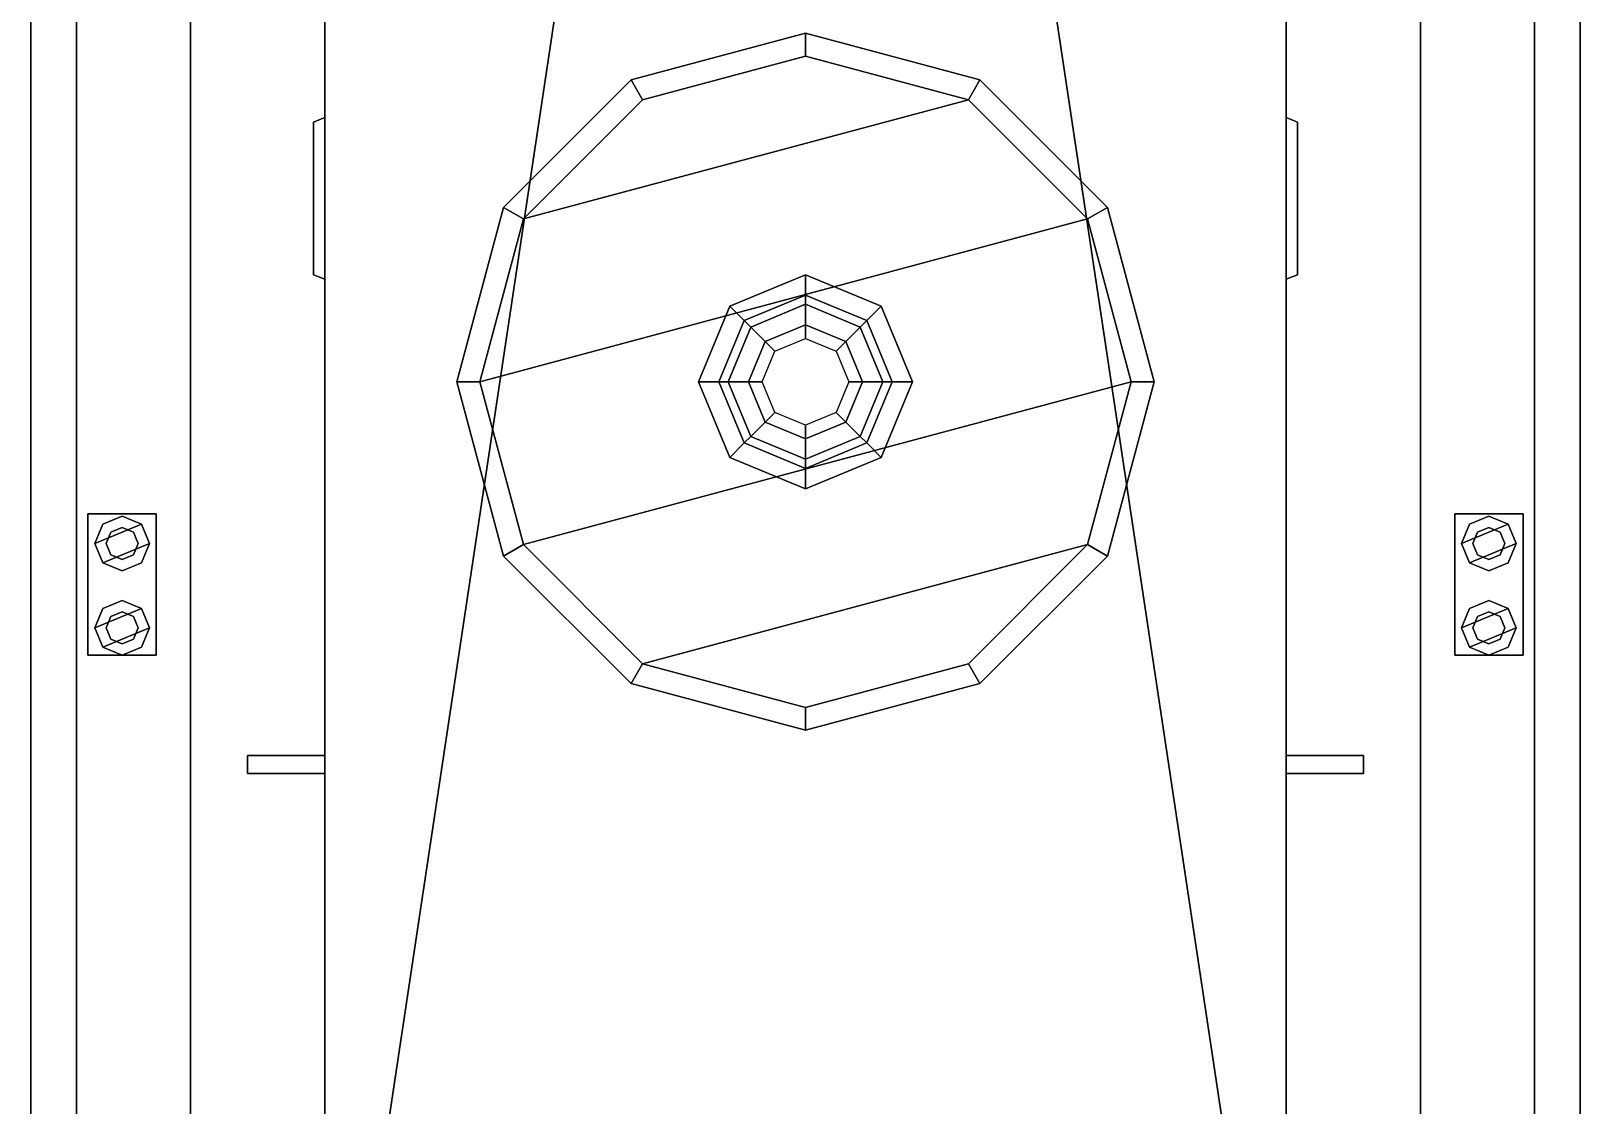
# Model space of a CAD drawing. Extents: x -3.4 to 3.4, y -22.9 to 23.6.
# Drawn here: x -3.4 to 3.4, y -3.71 to 1.01 of the extents above; entities that cross this region are included whole.
import ezdxf

# ---------------------------------------------------------------- set-up
doc = ezdxf.new("R2010")
doc.units = 0
doc.layers.get('0').update_dxf_attribs({"linetype": 'CONTINUOUS'})
doc.layers.add('SUPERSTRUCTURE', color=3, linetype='CONTINUOUS')

msp = doc.modelspace()

# ---------------------------------------------------------------- linework, layer by layer
for points in [[(-2.7, 12.33, -1.51), (-2.7, -7.18, -1.51), (-3.2, -7.19, -1.26), (-3.2, 10.5, -1.26)], [(2.7, 12.33, -1.51), (2.7, -7.18, -1.51), (-2.7, -7.18, -1.51), (-2.7, 12.33, -1.51)], [(3.2, 10.5, -1.26), (3.2, -7.19, -1.26), (2.7, -7.18, -1.51), (2.7, 12.33, -1.51)], [(-3.2, 10.5, 0.58), (-3.2, -8.29, 0.86), (-3.4, -8.29, 0.86), (-3.4, 10.5, 0.58)], [(-3.4, 10.5, 0.78), (-3.4, -8.29, 1.06), (-3.2, -8.29, 1.06), (-3.2, 10.5, 0.78)], [(-3.4, 10.5, 0.58), (-3.4, -8.29, 0.86), (-3.4, -8.29, 1.06), (-3.4, 10.5, 0.78)], [(-3.2, 10.5), (-3.2, -8.29), (-3.2, -8.29, 0.86), (-3.2, 10.5, 0.58)], [(-3.2, 10.5, 0.82), (-3.2, -8.29, 1.1), (-2.11, -8.29, 1.1), (-2.11, 10.5, 0.82)], [(-3.2, -7.19, -1.26), (-3.2, -8.29), (-3.2, 10.5), (-3.2, 10.5, -1.26)], [(-3.2, 10.5, 0.78), (-3.2, -8.29, 1.06), (-3.2, -8.29, 1.1), (-3.2, 10.5, 0.82)], [(2.11, 10.5, 0.82), (2.11, -8.29, 1.1), (3.2, -8.29, 1.1), (3.2, 10.5, 0.82)], [(3.2, -8.29, 0.86), (3.2, -8.29), (3.2, 10.5), (3.2, 10.5, 0.58)], [(3.4, 10.5, 0.58), (3.4, -8.29, 0.86), (3.2, -8.29, 0.86), (3.2, 10.5, 0.58)], [(3.2, 10.5, 0.78), (3.2, -8.29, 1.06), (3.4, -8.29, 1.06), (3.4, 10.5, 0.78)], [(3.2, 10.5), (3.2, -8.29), (3.2, -7.19, -1.26), (3.2, 10.5, -1.26)], [(3.2, 10.5, 0.82), (3.2, -8.29, 1.1), (3.2, -8.29, 1.06), (3.2, 10.5, 0.78)], [(3.4, -8.29, 1.06), (3.4, -8.29, 0.86), (3.4, 10.5, 0.58), (3.4, 10.5, 0.78)], [(0, -0.06, 3), (-0.3323, -0.1977, 3), (-0.2687, -0.2613, 3), (0, -0.15, 3)], [(0, -0.06, 2.97), (-0.3323, -0.1977, 2.97), (-0.3323, -0.1977, 3), (0, -0.06, 3)], [(0.3323, -0.1977, 3), (0, -0.06, 3), (0, -0.15, 3), (0.2687, -0.2613, 3)], [(0.3323, -0.1977, 2.97), (0, -0.06, 2.97), (0, -0.06, 3), (0.3323, -0.1977, 3)], [(-0.3323, -0.1977, 3), (-0.47, -0.53, 3), (-0.38, -0.53, 3), (-0.2687, -0.2613, 3)], [(-0.3323, -0.1977, 2.97), (-0.47, -0.53, 2.97), (-0.47, -0.53, 3), (-0.3323, -0.1977, 3)], [(0, -0.15, 3), (-0.2687, -0.2613, 3), (-0.2404, -0.2896, 3.06), (0, -0.19, 3.06)], [(0, -0.19, 3.06), (-0.2404, -0.2896, 3.06), (-0.1768, -0.3532, 3.06), (0, -0.28, 3.06)], [(0.2687, -0.2613, 3), (0, -0.15, 3), (0, -0.19, 3.06), (0.2404, -0.2896, 3.06)], [(0.2404, -0.2896, 3.06), (0, -0.19, 3.06), (0, -0.28, 3.06), (0.1768, -0.3532, 3.06)], [(0.47, -0.53, 3), (0.3323, -0.1977, 3), (0.2687, -0.2613, 3), (0.38, -0.53, 3)], [(0.47, -0.53, 2.97), (0.3323, -0.1977, 2.97), (0.3323, -0.1977, 3), (0.47, -0.53, 3)], [(-0.2687, -0.2613, 3), (-0.38, -0.53, 3), (-0.34, -0.53, 3.06), (-0.2404, -0.2896, 3.06)], [(0.38, -0.53, 3), (0.2687, -0.2613, 3), (0.2404, -0.2896, 3.06), (0.34, -0.53, 3.06)], [(-0.2404, -0.2896, 3.06), (-0.34, -0.53, 3.06), (-0.25, -0.53, 3.06), (-0.1768, -0.3532, 3.06)], [(0, -0.28, 3.06), (-0.1768, -0.3532, 3.06), (-0.1344, -0.3956, 3.61), (0, -0.34, 3.61)], [(0.1768, -0.3532, 3.06), (0, -0.28, 3.06), (0, -0.34, 3.61), (0.1344, -0.3956, 3.61)], [(0.34, -0.53, 3.06), (0.2404, -0.2896, 3.06), (0.1768, -0.3532, 3.06), (0.25, -0.53, 3.06)], [(-0.1768, -0.3532, 3.06), (-0.25, -0.53, 3.06), (-0.19, -0.53, 3.61), (-0.1344, -0.3956, 3.61)], [(0.25, -0.53, 3.06), (0.1768, -0.3532, 3.06), (0.1344, -0.3956, 3.61), (0.19, -0.53, 3.61)], [(-0.47, -0.53, 3), (-0.3323, -0.8623, 3), (-0.2687, -0.7987, 3), (-0.38, -0.53, 3)], [(-0.47, -0.53, 2.97), (-0.3323, -0.8623, 2.97), (-0.3323, -0.8623, 3), (-0.47, -0.53, 3)], [(-0.38, -0.53, 3), (-0.2687, -0.7987, 3), (-0.2404, -0.7704, 3.06), (-0.34, -0.53, 3.06)], [(-0.34, -0.53, 3.06), (-0.2404, -0.7704, 3.06), (-0.1768, -0.7068, 3.06), (-0.25, -0.53, 3.06)], [(-0.25, -0.53, 3.06), (-0.1768, -0.7068, 3.06), (-0.1344, -0.6644, 3.61), (-0.19, -0.53, 3.61)], [(0.1768, -0.7068, 3.06), (0.25, -0.53, 3.06), (0.19, -0.53, 3.61), (0.1344, -0.6644, 3.61)], [(0.2404, -0.7704, 3.06), (0.34, -0.53, 3.06), (0.25, -0.53, 3.06), (0.1768, -0.7068, 3.06)], [(0.2687, -0.7987, 3), (0.38, -0.53, 3), (0.34, -0.53, 3.06), (0.2404, -0.7704, 3.06)], [(0.3323, -0.8623, 3), (0.47, -0.53, 3), (0.38, -0.53, 3), (0.2687, -0.7987, 3)], [(0.3323, -0.8623, 2.97), (0.47, -0.53, 2.97), (0.47, -0.53, 3), (0.3323, -0.8623, 3)], [(-0.1768, -0.7068, 3.06), (0, -0.78, 3.06), (0, -0.72, 3.61), (-0.1344, -0.6644, 3.61)], [(0, -0.78, 3.06), (0.1768, -0.7068, 3.06), (0.1344, -0.6644, 3.61), (0, -0.72, 3.61)], [(-0.2404, -0.7704, 3.06), (0, -0.87, 3.06), (0, -0.78, 3.06), (-0.1768, -0.7068, 3.06)], [(0, -0.87, 3.06), (0.2404, -0.7704, 3.06), (0.1768, -0.7068, 3.06), (0, -0.78, 3.06)], [(-0.3323, -0.8623, 3), (0, -1, 3), (0, -0.91, 3), (-0.2687, -0.7987, 3)], [(-0.2687, -0.7987, 3), (0, -0.91, 3), (0, -0.87, 3.06), (-0.2404, -0.7704, 3.06)], [(0, -0.91, 3), (0.2687, -0.7987, 3), (0.2404, -0.7704, 3.06), (0, -0.87, 3.06)], [(0, -1, 3), (0.3323, -0.8623, 3), (0.2687, -0.7987, 3), (0, -0.91, 3)], [(-0.3323, -0.8623, 2.97), (0, -1, 2.97), (0, -1, 3), (-0.3323, -0.8623, 3)], [(0, -1, 2.97), (0.3323, -0.8623, 2.97), (0.3323, -0.8623, 3), (0, -1, 3)], [(-3.15, -1.11, 1.02), (-3.15, -1.73, 1.02), (-2.85, -1.73, 1.02), (-2.85, -1.11, 1.02)], [(-3.15, -1.11, 0.99), (-3.15, -1.73, 1), (-3.15, -1.73, 1.02), (-3.15, -1.11, 1.02)], [(-2.85, -1.11, 1.02), (-2.85, -1.11, 0.99), (-3.15, -1.11, 0.99), (-3.15, -1.11, 1.02)], [(-3, -1.12, 1.31), (-3.0849, -1.1551, 1.31), (-3.12, -1.24, 1.31), (-2.9151, -1.1551, 1.31)], [(-2.9151, -1.1551, 1.31), (-3.12, -1.24, 1.31), (-3.0849, -1.3249, 1.31), (-2.88, -1.24, 1.31)], [(-3.0849, -1.1551, 1.26), (-3.12, -1.24, 1.26), (-3.12, -1.24, 1.31), (-3.0849, -1.1551, 1.31)], [(-3, -1.12, 1.26), (-3.0849, -1.1551, 1.26), (-3.0849, -1.1551, 1.31), (-3, -1.12, 1.31)], [(-2.9151, -1.1551, 1.26), (-3, -1.12, 1.26), (-3, -1.12, 1.31), (-2.9151, -1.1551, 1.31)], [(-2.88, -1.24, 1.26), (-2.9151, -1.1551, 1.26), (-2.9151, -1.1551, 1.31), (-2.88, -1.24, 1.31)], [(-2.85, -1.73, 1.02), (-2.85, -1.73, 1), (-2.85, -1.11, 0.99), (-2.85, -1.11, 1.02)], [(3.15, -1.11, 1.02), (3.15, -1.11, 0.99), (2.85, -1.11, 0.99), (2.85, -1.11, 1.02)], [(2.85, -1.11, 0.99), (2.85, -1.73, 1), (2.85, -1.73, 1.02), (2.85, -1.11, 1.02)], [(2.85, -1.11, 1.02), (2.85, -1.73, 1.02), (3.15, -1.73, 1.02), (3.15, -1.11, 1.02)], [(3, -1.12, 1.31), (2.9151, -1.1551, 1.31), (2.88, -1.24, 1.31), (3.0849, -1.1551, 1.31)], [(2.9151, -1.1551, 1.26), (2.88, -1.24, 1.26), (2.88, -1.24, 1.31), (2.9151, -1.1551, 1.31)], [(3.0849, -1.1551, 1.31), (2.88, -1.24, 1.31), (2.9151, -1.3249, 1.31), (3.12, -1.24, 1.31)], [(3, -1.12, 1.26), (2.9151, -1.1551, 1.26), (2.9151, -1.1551, 1.31), (3, -1.12, 1.31)], [(3.0849, -1.1551, 1.26), (3, -1.12, 1.26), (3, -1.12, 1.31), (3.0849, -1.1551, 1.31)], [(3.12, -1.24, 1.26), (3.0849, -1.1551, 1.26), (3.0849, -1.1551, 1.31), (3.12, -1.24, 1.31)], [(3.15, -1.73, 1.02), (3.15, -1.73, 1), (3.15, -1.11, 0.99), (3.15, -1.11, 1.02)], [(-3.0495, -1.1905, 1.02), (-3.07, -1.24, 1.02), (-3.07, -1.24, 1.26), (-3.0495, -1.1905, 1.26)], [(-3, -1.17, 1.02), (-3.0495, -1.1905, 1.02), (-3.0495, -1.1905, 1.26), (-3, -1.17, 1.26)], [(-2.9505, -1.1905, 1.02), (-3, -1.17, 1.02), (-3, -1.17, 1.26), (-2.9505, -1.1905, 1.26)], [(-2.93, -1.24, 1.02), (-2.9505, -1.1905, 1.02), (-2.9505, -1.1905, 1.26), (-2.93, -1.24, 1.26)], [(2.9505, -1.1905, 1.02), (2.93, -1.24, 1.02), (2.93, -1.24, 1.26), (2.9505, -1.1905, 1.26)], [(3, -1.17, 1.02), (2.9505, -1.1905, 1.02), (2.9505, -1.1905, 1.26), (3, -1.17, 1.26)], [(3.0495, -1.1905, 1.02), (3, -1.17, 1.02), (3, -1.17, 1.26), (3.0495, -1.1905, 1.26)], [(3.07, -1.24, 1.02), (3.0495, -1.1905, 1.02), (3.0495, -1.1905, 1.26), (3.07, -1.24, 1.26)], [(-3.12, -1.24, 1.26), (-3.0849, -1.3249, 1.26), (-3.0849, -1.3249, 1.31), (-3.12, -1.24, 1.31)], [(-2.88, -1.24, 1.31), (-3.0849, -1.3249, 1.31), (-3, -1.36, 1.31), (-2.9151, -1.3249, 1.31)], [(-3.07, -1.24, 1.02), (-3.0495, -1.2895, 1.02), (-3.0495, -1.2895, 1.26), (-3.07, -1.24, 1.26)], [(-3.0495, -1.2895, 1.02), (-3, -1.31, 1.02), (-3, -1.31, 1.26), (-3.0495, -1.2895, 1.26)], [(-3, -1.31, 1.02), (-2.9505, -1.2895, 1.02), (-2.9505, -1.2895, 1.26), (-3, -1.31, 1.26)], [(-2.9505, -1.2895, 1.02), (-2.93, -1.24, 1.02), (-2.93, -1.24, 1.26), (-2.9505, -1.2895, 1.26)], [(-2.9151, -1.3249, 1.26), (-2.88, -1.24, 1.26), (-2.88, -1.24, 1.31), (-2.9151, -1.3249, 1.31)], [(2.88, -1.24, 1.26), (2.9151, -1.3249, 1.26), (2.9151, -1.3249, 1.31), (2.88, -1.24, 1.31)], [(3.12, -1.24, 1.31), (2.9151, -1.3249, 1.31), (3, -1.36, 1.31), (3.0849, -1.3249, 1.31)], [(2.93, -1.24, 1.02), (2.9505, -1.2895, 1.02), (2.9505, -1.2895, 1.26), (2.93, -1.24, 1.26)], [(2.9505, -1.2895, 1.02), (3, -1.31, 1.02), (3, -1.31, 1.26), (2.9505, -1.2895, 1.26)], [(3, -1.31, 1.02), (3.0495, -1.2895, 1.02), (3.0495, -1.2895, 1.26), (3, -1.31, 1.26)], [(3.0495, -1.2895, 1.02), (3.07, -1.24, 1.02), (3.07, -1.24, 1.26), (3.0495, -1.2895, 1.26)], [(3.0849, -1.3249, 1.26), (3.12, -1.24, 1.26), (3.12, -1.24, 1.31), (3.0849, -1.3249, 1.31)], [(-3.0849, -1.3249, 1.26), (-3, -1.36, 1.26), (-3, -1.36, 1.31), (-3.0849, -1.3249, 1.31)], [(-3, -1.36, 1.26), (-2.9151, -1.3249, 1.26), (-2.9151, -1.3249, 1.31), (-3, -1.36, 1.31)], [(2.9151, -1.3249, 1.26), (3, -1.36, 1.26), (3, -1.36, 1.31), (2.9151, -1.3249, 1.31)], [(3, -1.36, 1.26), (3.0849, -1.3249, 1.26), (3.0849, -1.3249, 1.31), (3, -1.36, 1.31)], [(-3, -1.49, 1.31), (-3.0849, -1.5251, 1.31), (-3.12, -1.61, 1.31), (-2.9151, -1.5251, 1.31)], [(-3, -1.49, 1.26), (-3.0849, -1.5251, 1.26), (-3.0849, -1.5251, 1.31), (-3, -1.49, 1.31)], [(-2.9151, -1.5251, 1.26), (-3, -1.49, 1.26), (-3, -1.49, 1.31), (-2.9151, -1.5251, 1.31)], [(3, -1.49, 1.31), (2.9151, -1.5251, 1.31), (2.88, -1.61, 1.31), (3.0849, -1.5251, 1.31)], [(3, -1.49, 1.26), (2.9151, -1.5251, 1.26), (2.9151, -1.5251, 1.31), (3, -1.49, 1.31)], [(3.0849, -1.5251, 1.26), (3, -1.49, 1.26), (3, -1.49, 1.31), (3.0849, -1.5251, 1.31)], [(-2.9151, -1.5251, 1.31), (-3.12, -1.61, 1.31), (-3.0849, -1.6949, 1.31), (-2.88, -1.61, 1.31)], [(-3.0849, -1.5251, 1.26), (-3.12, -1.61, 1.26), (-3.12, -1.61, 1.31), (-3.0849, -1.5251, 1.31)], [(-3.0495, -1.5605, 1.02), (-3.07, -1.61, 1.02), (-3.07, -1.61, 1.26), (-3.0495, -1.5605, 1.26)], [(-3, -1.54, 1.02), (-3.0495, -1.5605, 1.02), (-3.0495, -1.5605, 1.26), (-3, -1.54, 1.26)], [(-2.9505, -1.5605, 1.02), (-3, -1.54, 1.02), (-3, -1.54, 1.26), (-2.9505, -1.5605, 1.26)], [(-2.93, -1.61, 1.02), (-2.9505, -1.5605, 1.02), (-2.9505, -1.5605, 1.26), (-2.93, -1.61, 1.26)], [(-2.88, -1.61, 1.26), (-2.9151, -1.5251, 1.26), (-2.9151, -1.5251, 1.31), (-2.88, -1.61, 1.31)], [(2.9151, -1.5251, 1.26), (2.88, -1.61, 1.26), (2.88, -1.61, 1.31), (2.9151, -1.5251, 1.31)], [(3.0849, -1.5251, 1.31), (2.88, -1.61, 1.31), (2.9151, -1.6949, 1.31), (3.12, -1.61, 1.31)], [(2.9505, -1.5605, 1.02), (2.93, -1.61, 1.02), (2.93, -1.61, 1.26), (2.9505, -1.5605, 1.26)], [(3, -1.54, 1.02), (2.9505, -1.5605, 1.02), (2.9505, -1.5605, 1.26), (3, -1.54, 1.26)], [(3.0495, -1.5605, 1.02), (3, -1.54, 1.02), (3, -1.54, 1.26), (3.0495, -1.5605, 1.26)], [(3.07, -1.61, 1.02), (3.0495, -1.5605, 1.02), (3.0495, -1.5605, 1.26), (3.07, -1.61, 1.26)], [(3.12, -1.61, 1.26), (3.0849, -1.5251, 1.26), (3.0849, -1.5251, 1.31), (3.12, -1.61, 1.31)], [(-3.12, -1.61, 1.26), (-3.0849, -1.6949, 1.26), (-3.0849, -1.6949, 1.31), (-3.12, -1.61, 1.31)], [(-2.88, -1.61, 1.31), (-3.0849, -1.6949, 1.31), (-3, -1.73, 1.31), (-2.9151, -1.6949, 1.31)], [(-3.07, -1.61, 1.02), (-3.0495, -1.6595, 1.02), (-3.0495, -1.6595, 1.26), (-3.07, -1.61, 1.26)], [(-2.9505, -1.6595, 1.02), (-2.93, -1.61, 1.02), (-2.93, -1.61, 1.26), (-2.9505, -1.6595, 1.26)], [(-2.9151, -1.6949, 1.26), (-2.88, -1.61, 1.26), (-2.88, -1.61, 1.31), (-2.9151, -1.6949, 1.31)], [(2.88, -1.61, 1.26), (2.9151, -1.6949, 1.26), (2.9151, -1.6949, 1.31), (2.88, -1.61, 1.31)], [(3.12, -1.61, 1.31), (2.9151, -1.6949, 1.31), (3, -1.73, 1.31), (3.0849, -1.6949, 1.31)], [(2.93, -1.61, 1.02), (2.9505, -1.6595, 1.02), (2.9505, -1.6595, 1.26), (2.93, -1.61, 1.26)], [(3.0495, -1.6595, 1.02), (3.07, -1.61, 1.02), (3.07, -1.61, 1.26), (3.0495, -1.6595, 1.26)], [(3.0849, -1.6949, 1.26), (3.12, -1.61, 1.26), (3.12, -1.61, 1.31), (3.0849, -1.6949, 1.31)], [(-3.0849, -1.6949, 1.26), (-3, -1.73, 1.26), (-3, -1.73, 1.31), (-3.0849, -1.6949, 1.31)], [(-3.0495, -1.6595, 1.02), (-3, -1.68, 1.02), (-3, -1.68, 1.26), (-3.0495, -1.6595, 1.26)], [(-3, -1.68, 1.02), (-2.9505, -1.6595, 1.02), (-2.9505, -1.6595, 1.26), (-3, -1.68, 1.26)], [(-3, -1.73, 1.26), (-2.9151, -1.6949, 1.26), (-2.9151, -1.6949, 1.31), (-3, -1.73, 1.31)], [(2.9151, -1.6949, 1.26), (3, -1.73, 1.26), (3, -1.73, 1.31), (2.9151, -1.6949, 1.31)], [(2.9505, -1.6595, 1.02), (3, -1.68, 1.02), (3, -1.68, 1.26), (2.9505, -1.6595, 1.26)], [(3, -1.68, 1.02), (3.0495, -1.6595, 1.02), (3.0495, -1.6595, 1.26), (3, -1.68, 1.26)], [(3, -1.73, 1.26), (3.0849, -1.6949, 1.26), (3.0849, -1.6949, 1.31), (3, -1.73, 1.31)], [(-3.15, -1.73, 1.02), (-3.15, -1.73, 1), (-2.85, -1.73, 1), (-2.85, -1.73, 1.02)], [(2.85, -1.73, 1.02), (2.85, -1.73, 1), (3.15, -1.73, 1), (3.15, -1.73, 1.02)]]:
    msp.add_3dface(points)
at = {"layer": 'SUPERSTRUCTURE'}
for points in [[(-2.11, 6.95, 2.26), (-2.11, 6.24, 2.26), (-2.11, -6.85, 3.04), (-2.11, 10.5, 2.77)], [(-2.11, 6.24, 1.36), (-2.11, 10.5, 0.82), (-2.11, -8.29, 1.1), (-2.11, 0.63, 1.43)], [(2.11, -6.85, 3.04), (2.11, 6.24, 2.26), (2.11, 6.95, 2.26), (2.11, 10.5, 2.77)], [(2.11, 6.95, 1.36), (2.11, 6.24, 1.36), (2.11, -8.29, 1.1), (2.11, 10.5, 0.82)], [(-2.11, 9.01, 2.7932), (-2.11, -5.64, 3.0212), (-0.63, 4.2, 2.868), (-0.63, 5.78, 2.8435)], [(0.63, 4.2, 2.868), (2.11, -5.64, 3.0212), (2.11, 9.01, 2.7932), (0.63, 5.78, 2.8435)], [(-2.11, 6.24, 2.26), (-2.11, 6.24, 1.36), (-2.11, 0.63, 1.43), (-2.11, 0.63, 2.33)], [(-2.11, -6.85, 3.04), (-2.11, 6.24, 2.26), (-2.11, 0.63, 2.33), (-2.11, -6.85, 3.04)], [(2.11, 0.63, 2.33), (2.11, 0.63, 1.43), (2.11, 6.24, 1.36), (2.11, 6.24, 2.26)], [(2.11, -6.85, 3.04), (2.11, 0.63, 2.33), (2.11, 6.24, 2.26), (2.11, -6.85, 3.04)], [(2.11, 0.63, 1.43), (2.11, -8.29, 1.1), (2.11, -8.29, 1.1), (2.11, 6.24, 1.36)], [(-0.63, 4.2, 2.868), (-2.11, -5.64, 3.0212), (2.11, -5.64, 3.0212), (0.63, 4.2, 2.868)], [(0, 1, 2.91), (-0.765, 0.795, 2.91), (-0.765, 0.795, 3.91), (0, 1, 3.91)], [(0, 1, 3.91), (-0.765, 0.795, 3.91), (-0.715, 0.7084, 3.91), (0, 0.9, 3.91)], [(0.765, 0.795, 2.91), (0, 1, 2.91), (0, 1, 3.91), (0.765, 0.795, 3.91)], [(0.765, 0.795, 3.91), (0, 1, 3.91), (0, 0.9, 3.91), (0.715, 0.7084, 3.91)], [(-1.2384, 0.185, 2.97), (0.715, 0.7084, 2.97), (0, 0.9, 2.97), (-0.715, 0.7084, 2.97)], [(-0.715, 0.7084, 2.91), (0, 0.9, 2.91), (0, 0.9, 3.91), (-0.715, 0.7084, 3.91)], [(0, 0.9, 2.91), (0.715, 0.7084, 2.91), (0.715, 0.7084, 3.91), (0, 0.9, 3.91)], [(-0.765, 0.795, 2.91), (-1.325, 0.235, 2.91), (-1.325, 0.235, 3.91), (-0.765, 0.795, 3.91)], [(-0.765, 0.795, 3.91), (-1.325, 0.235, 3.91), (-1.2384, 0.185, 3.91), (-0.715, 0.7084, 3.91)], [(1.325, 0.235, 3.91), (0.765, 0.795, 3.91), (0.715, 0.7084, 3.91), (1.2384, 0.185, 3.91)], [(1.325, 0.235, 2.91), (0.765, 0.795, 2.91), (0.765, 0.795, 3.91), (1.325, 0.235, 3.91)], [(-1.43, -0.53, 2.97), (1.2384, 0.185, 2.97), (0.715, 0.7084, 2.97), (-1.2384, 0.185, 2.97)], [(-1.2384, 0.185, 2.91), (-0.715, 0.7084, 2.91), (-0.715, 0.7084, 3.91), (-1.2384, 0.185, 3.91)], [(0.715, 0.7084, 2.91), (1.2384, 0.185, 2.91), (1.2384, 0.185, 3.91), (0.715, 0.7084, 3.91)], [(-2.16, -0.06, 1.45), (-2.16, 0.61, 1.45), (-2.11, 0.63, 1.43), (-2.11, -0.08, 1.43)], [(-2.11, 0.63, 2.33), (-2.11, 0.63, 1.43), (-2.16, 0.61, 1.45), (-2.16, 0.61, 2.31)], [(-2.11, -0.08, 2.33), (-2.11, 0.63, 2.33), (-2.16, 0.61, 2.31), (-2.16, -0.06, 2.31)], [(-2.11, -6.85, 3.04), (-2.11, -6.85, 3.04), (-2.11, 0.63, 2.33), (-2.11, -0.08, 2.33)], [(-2.11, -0.08, 1.43), (-2.11, 0.63, 1.43), (-2.11, -8.29, 1.1)], [(2.16, 0.61, 2.31), (2.16, 0.61, 1.45), (2.11, 0.63, 1.43), (2.11, 0.63, 2.33)], [(2.16, 0.61, 1.45), (2.16, -0.06, 1.45), (2.11, -0.08, 1.43), (2.11, 0.63, 1.43)], [(2.11, 0.63, 2.33), (2.11, -0.08, 2.33), (2.16, -0.06, 2.31), (2.16, 0.61, 2.31)], [(2.11, -6.85, 3.04), (2.11, -6.85, 3.04), (2.11, -0.08, 2.33), (2.11, 0.63, 2.33)], [(2.11, 0.63, 1.43), (2.11, -0.08, 1.43), (2.11, -8.29, 1.1)], [(-2.16, 0.61, 2.31), (-2.16, 0.61, 1.45), (-2.16, -0.06, 1.45), (-2.16, -0.06, 2.31)], [(2.16, -0.06, 2.31), (2.16, -0.06, 1.45), (2.16, 0.61, 1.45), (2.16, 0.61, 2.31)], [(-1.325, 0.235, 2.91), (-1.53, -0.53, 2.91), (-1.53, -0.53, 3.91), (-1.325, 0.235, 3.91)], [(-1.325, 0.235, 3.91), (-1.53, -0.53, 3.91), (-1.43, -0.53, 3.91), (-1.2384, 0.185, 3.91)], [(1.53, -0.53, 3.91), (1.325, 0.235, 3.91), (1.2384, 0.185, 3.91), (1.43, -0.53, 3.91)], [(1.53, -0.53, 2.91), (1.325, 0.235, 2.91), (1.325, 0.235, 3.91), (1.53, -0.53, 3.91)], [(-1.43, -0.53, 2.91), (-1.2384, 0.185, 2.91), (-1.2384, 0.185, 3.91), (-1.43, -0.53, 3.91)], [(-1.2384, -1.245, 2.97), (1.43, -0.53, 2.97), (1.2384, 0.185, 2.97), (-1.43, -0.53, 2.97)], [(1.2384, 0.185, 2.91), (1.43, -0.53, 2.91), (1.43, -0.53, 3.91), (1.2384, 0.185, 3.91)], [(-2.16, -0.06, 2.31), (-2.16, -0.06, 1.45), (-2.11, -0.08, 1.43), (-2.11, -0.08, 2.33)], [(2.11, -0.08, 2.33), (2.11, -0.08, 1.43), (2.16, -0.06, 1.45), (2.16, -0.06, 2.31)], [(-2.11, -0.08, 2.33), (-2.11, -0.08, 1.43), (-2.11, -5.77, 1.5), (-2.11, -5.77, 2.4)], [(-2.11, -6.85, 3.04), (-2.11, -0.08, 2.33), (-2.11, -5.77, 2.4), (-2.11, -6.85, 3.04)], [(-2.11, -0.08, 1.43), (-2.11, -8.29, 1.1), (-2.11, -8.29, 1.1), (-2.11, -5.77, 1.5)], [(2.11, -5.77, 2.4), (2.11, -5.77, 1.5), (2.11, -0.08, 1.43), (2.11, -0.08, 2.33)], [(2.11, -6.85, 3.04), (2.11, -5.77, 2.4), (2.11, -0.08, 2.33), (2.11, -6.85, 3.04)], [(2.11, -5.77, 1.5), (2.11, -8.29, 1.1), (2.11, -8.29, 1.1), (2.11, -0.08, 1.43)], [(-1.53, -0.53, 2.91), (-1.325, -1.295, 2.91), (-1.325, -1.295, 3.91), (-1.53, -0.53, 3.91)], [(-1.53, -0.53, 3.91), (-1.325, -1.295, 3.91), (-1.2384, -1.245, 3.91), (-1.43, -0.53, 3.91)], [(-1.2384, -1.245, 2.91), (-1.43, -0.53, 2.91), (-1.43, -0.53, 3.91), (-1.2384, -1.245, 3.91)], [(-0.715, -1.7684, 2.97), (1.2384, -1.245, 2.97), (1.43, -0.53, 2.97), (-1.2384, -1.245, 2.97)], [(1.43, -0.53, 2.91), (1.2384, -1.245, 2.91), (1.2384, -1.245, 3.91), (1.43, -0.53, 3.91)], [(1.325, -1.295, 3.91), (1.53, -0.53, 3.91), (1.43, -0.53, 3.91), (1.2384, -1.245, 3.91)], [(1.325, -1.295, 2.91), (1.53, -0.53, 2.91), (1.53, -0.53, 3.91), (1.325, -1.295, 3.91)], [(-1.325, -1.295, 3.91), (-0.765, -1.855, 3.91), (-0.715, -1.7684, 3.91), (-1.2384, -1.245, 3.91)], [(-0.715, -1.7684, 2.91), (-1.2384, -1.245, 2.91), (-1.2384, -1.245, 3.91), (-0.715, -1.7684, 3.91)], [(0, -1.96, 2.97), (0.715, -1.7684, 2.97), (1.2384, -1.245, 2.97), (-0.715, -1.7684, 2.97)], [(1.2384, -1.245, 2.91), (0.715, -1.7684, 2.91), (0.715, -1.7684, 3.91), (1.2384, -1.245, 3.91)], [(0.765, -1.855, 3.91), (1.325, -1.295, 3.91), (1.2384, -1.245, 3.91), (0.715, -1.7684, 3.91)], [(-1.325, -1.295, 2.91), (-0.765, -1.855, 2.91), (-0.765, -1.855, 3.91), (-1.325, -1.295, 3.91)], [(0.765, -1.855, 2.91), (1.325, -1.295, 2.91), (1.325, -1.295, 3.91), (0.765, -1.855, 3.91)], [(-0.765, -1.855, 3.91), (0, -2.06, 3.91), (0, -1.96, 3.91), (-0.715, -1.7684, 3.91)], [(0, -1.96, 2.91), (-0.715, -1.7684, 2.91), (-0.715, -1.7684, 3.91), (0, -1.96, 3.91)], [(0.715, -1.7684, 2.91), (0, -1.96, 2.91), (0, -1.96, 3.91), (0.715, -1.7684, 3.91)], [(0, -2.06, 3.91), (0.765, -1.855, 3.91), (0.715, -1.7684, 3.91), (0, -1.96, 3.91)], [(-0.765, -1.855, 2.91), (0, -2.06, 2.91), (0, -2.06, 3.91), (-0.765, -1.855, 3.91)], [(0, -2.06, 2.91), (0.765, -1.855, 2.91), (0.765, -1.855, 3.91), (0, -2.06, 3.91)], [(-2.11, -2.25, 2.84), (-2.11, -2.17, 2.84), (-2.45, -2.17, 1.03), (-2.45, -2.25, 1.03)], [(-2.11, -2.17, 2.84), (-2.11, -2.17, 1.0088), (-2.45, -2.17, 1.0088), (-2.45, -2.17, 1.03)], [(-2.45, -2.17, 1.03), (-2.45, -2.17, 1.0088), (-2.45, -2.25, 1.01), (-2.45, -2.25, 1.03)], [(2.11, -2.17, 2.84), (2.11, -2.25, 2.84), (2.45, -2.25, 1.03), (2.45, -2.17, 1.03)], [(2.45, -2.17, 1.03), (2.45, -2.17, 1.0088), (2.11, -2.17, 1.0088), (2.11, -2.17, 2.84)], [(2.45, -2.25, 1.03), (2.45, -2.25, 1.01), (2.45, -2.17, 1.0088), (2.45, -2.17, 1.03)], [(-2.45, -2.25, 1.03), (-2.45, -2.25, 1.01), (-2.11, -2.25, 1.01), (-2.11, -2.25, 2.84)], [(2.11, -2.25, 2.84), (2.11, -2.25, 1.01), (2.45, -2.25, 1.01), (2.45, -2.25, 1.03)]]:
    msp.add_3dface(points, dxfattribs=at)

doc.saveas('drawing.dxf')
